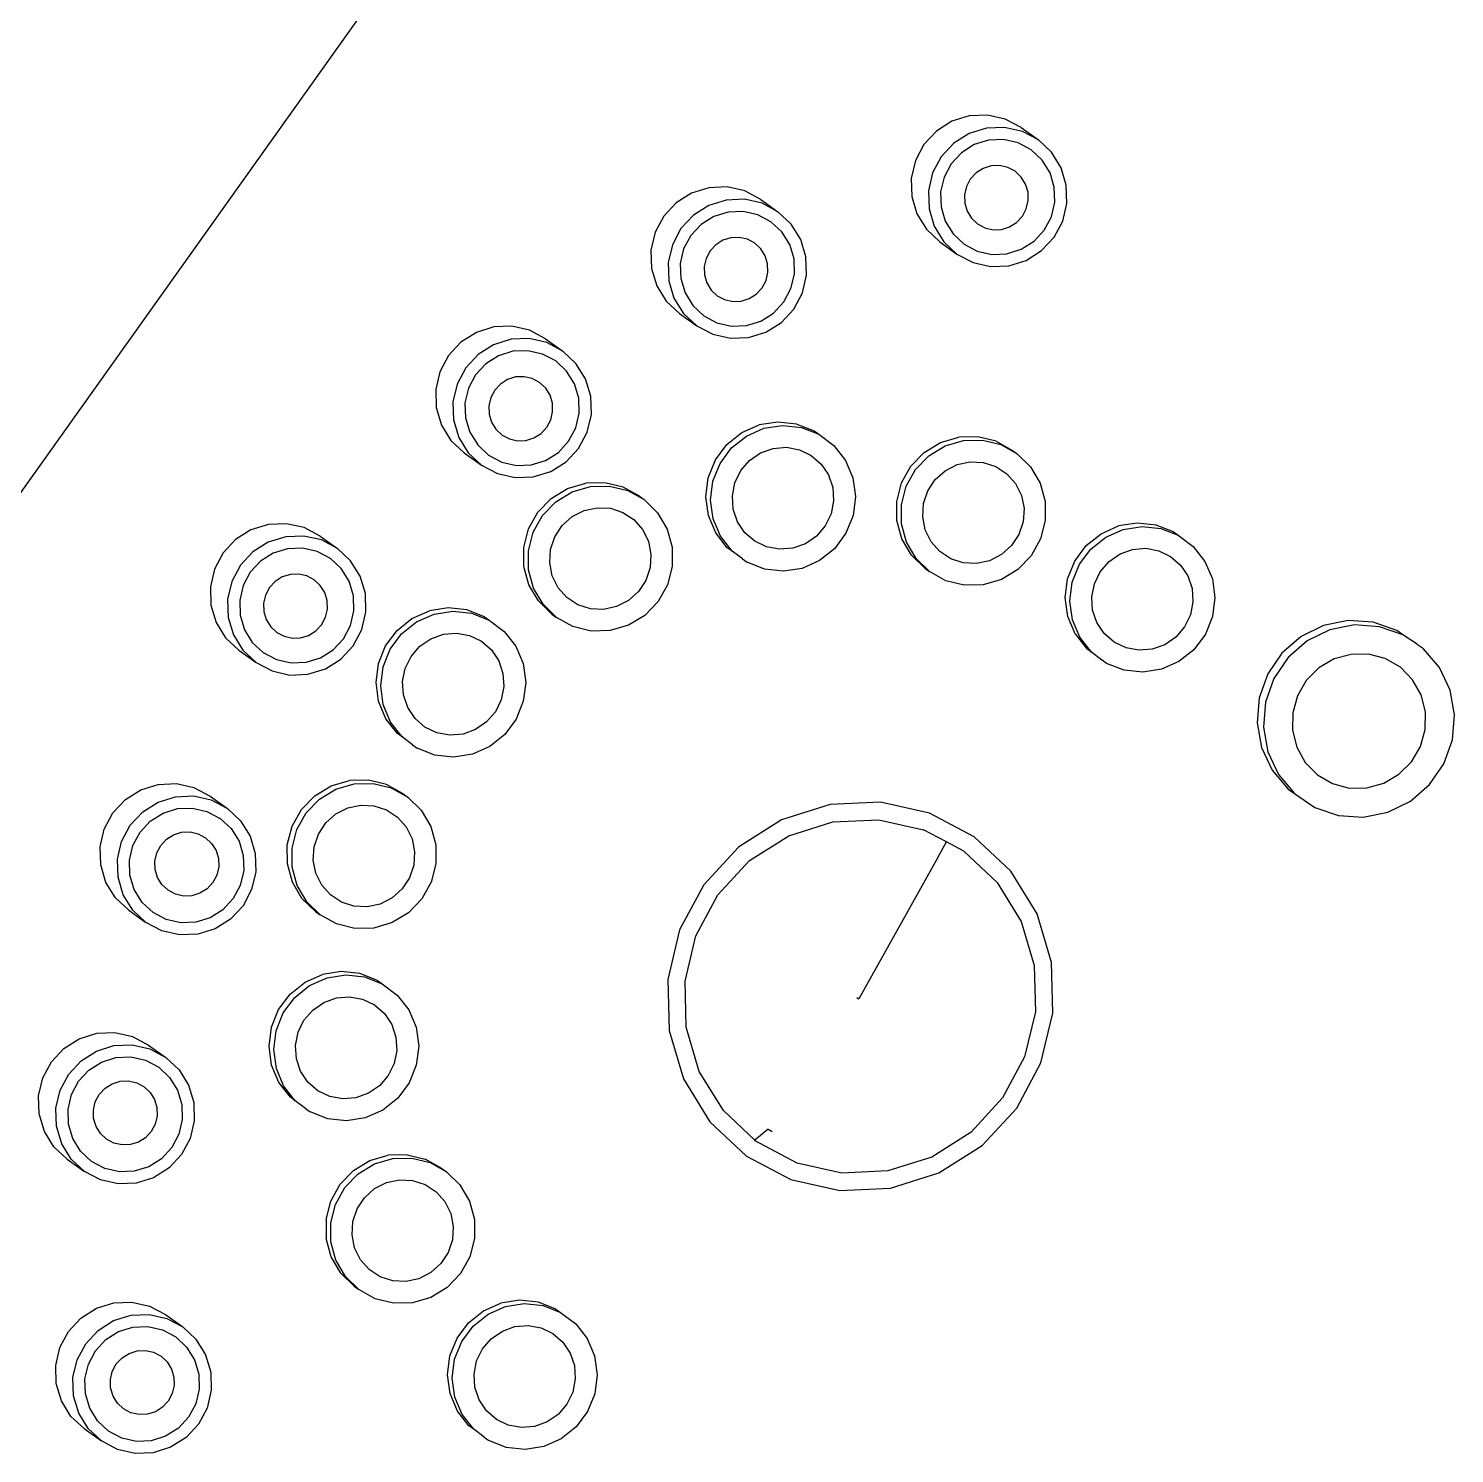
# Model space of a CAD drawing. Header units: metres. Extents: x 141303 to 146299, y 125960 to 127091.
# Drawn here: x 144688.3687 to 144688.6562, y 126053.5335 to 126053.8206 of the extents above; entities that cross this region are included whole.
import ezdxf

# ---------------------------------------------------------------- set-up
doc = ezdxf.new("R2010")
doc.units = ezdxf.units.M
doc.header["$MEASUREMENT"] = 0
doc.layers.add('Edges', color=7, linetype='Continuous')
doc.layers.add('FURNITURE', color=6, linetype='Continuous')

# ---------------------------------------------------------------- blocks, each defined once
blk = doc.blocks.new('ultrasound machine pl')
at = {"layer": 'Edges'}
for p, q in [((167.174, 74.266), (142.929, 74.266)), ((154.959, 71.84), (154.791, 71.712)), ((155.154, 71.92), (154.959, 71.84)), ((155.364, 71.947), (155.154, 71.92)), ((155.574, 71.92), (155.364, 71.947)), ((155.769, 71.84), (155.574, 71.92)), ((155.937, 71.712), (155.769, 71.84)), ((154.791, 71.712), (154.662, 71.546)), ((155.154, 71.674), (154.959, 71.594)), ((155.364, 71.701), (155.154, 71.674)), ((155.574, 71.674), (155.364, 71.701)), ((155.769, 71.594), (155.574, 71.674)), ((156.066, 71.546), (155.937, 71.712)), ((154.662, 71.546), (154.581, 71.353)), ((154.959, 71.594), (154.791, 71.466)), ((155.191, 71.539), (155.029, 71.473)), ((155.364, 71.561), (155.191, 71.539)), ((155.537, 71.539), (155.364, 71.561)), ((155.699, 71.473), (155.537, 71.539)), ((155.937, 71.466), (155.769, 71.594)), ((156.147, 71.353), (156.066, 71.546)), ((154.581, 71.353), (154.553, 71.145)), ((154.791, 71.466), (154.662, 71.3)), ((154.891, 71.368), (154.784, 71.23)), ((155.029, 71.473), (154.891, 71.368)), ((155.837, 71.368), (155.699, 71.473)), ((155.944, 71.23), (155.837, 71.368)), ((156.066, 71.3), (155.937, 71.466)), ((156.175, 71.145), (156.147, 71.353)), ((151.769, 71.132), (151.964, 71.212)), ((151.964, 71.212), (152.174, 71.239)), ((152.174, 71.239), (152.384, 71.212)), ((152.384, 71.212), (152.579, 71.132)), ((154.662, 71.3), (154.581, 71.107)), ((154.784, 71.23), (154.717, 71.071)), ((155.085, 71.169), (155.026, 71.092)), ((155.162, 71.228), (155.085, 71.169)), ((155.253, 71.264), (155.162, 71.228)), ((155.349, 71.277), (155.253, 71.264)), ((155.446, 71.264), (155.349, 71.277)), ((155.536, 71.228), (155.446, 71.264)), ((155.614, 71.169), (155.536, 71.228)), ((155.673, 71.092), (155.614, 71.169)), ((156.011, 71.071), (155.944, 71.23)), ((156.147, 71.107), (156.066, 71.3)), ((158.738, 71.15), (158.528, 71.122)), ((158.948, 71.122), (158.738, 71.15)), ((151.472, 70.838), (151.601, 71.004)), ((151.601, 71.004), (151.769, 71.132)), ((151.964, 70.966), (152.174, 70.993)), ((152.174, 70.993), (152.384, 70.966)), ((152.579, 71.132), (152.747, 71.004)), ((152.747, 71.004), (152.876, 70.838)), ((154.553, 71.145), (154.553, 70.899)), ((154.581, 71.107), (154.553, 70.899)), ((154.717, 71.071), (154.695, 70.899)), ((154.988, 71.003), (154.976, 70.907)), ((155.026, 71.092), (154.988, 71.003)), ((155.71, 71.003), (155.673, 71.092)), ((155.723, 70.907), (155.71, 71.003)), ((156.033, 70.899), (156.011, 71.071)), ((156.175, 70.899), (156.147, 71.107)), ((156.175, 71.145), (156.175, 70.899)), ((158.333, 71.042), (158.165, 70.915)), ((158.528, 71.122), (158.333, 71.042)), ((159.144, 71.042), (158.948, 71.122)), ((159.312, 70.915), (159.144, 71.042)), ((151.391, 70.645), (151.472, 70.838)), ((151.601, 70.758), (151.769, 70.886)), ((151.769, 70.886), (151.964, 70.966)), ((151.839, 70.765), (152.001, 70.831)), ((152.001, 70.831), (152.174, 70.853)), ((152.174, 70.853), (152.347, 70.831)), ((152.347, 70.831), (152.509, 70.765)), ((152.384, 70.966), (152.579, 70.886)), ((152.579, 70.886), (152.747, 70.758)), ((152.876, 70.838), (152.957, 70.645)), ((154.553, 70.899), (154.581, 70.692)), ((154.695, 70.899), (154.717, 70.728)), ((154.976, 70.907), (154.988, 70.812)), ((155.71, 70.812), (155.723, 70.907)), ((156.011, 70.728), (156.033, 70.899)), ((156.147, 70.692), (156.175, 70.899)), ((158.165, 70.915), (158.036, 70.749)), ((158.528, 70.877), (158.333, 70.797)), ((158.738, 70.904), (158.528, 70.877)), ((158.948, 70.877), (158.738, 70.904)), ((159.144, 70.797), (158.948, 70.877)), ((159.44, 70.749), (159.312, 70.915)), ((151.472, 70.592), (151.601, 70.758)), ((151.594, 70.522), (151.701, 70.66)), ((151.701, 70.66), (151.839, 70.765)), ((152.509, 70.765), (152.647, 70.66)), ((152.647, 70.66), (152.754, 70.522)), ((152.747, 70.758), (152.876, 70.592)), ((154.581, 70.692), (154.662, 70.498)), ((154.717, 70.728), (154.784, 70.568)), ((154.988, 70.812), (155.026, 70.722)), ((155.026, 70.722), (155.085, 70.646)), ((155.614, 70.646), (155.673, 70.722)), ((155.673, 70.722), (155.71, 70.812)), ((155.944, 70.568), (156.011, 70.728)), ((156.066, 70.498), (156.147, 70.692)), ((158.036, 70.749), (157.955, 70.555)), ((158.165, 70.669), (158.036, 70.503)), ((158.333, 70.797), (158.165, 70.669)), ((158.404, 70.676), (158.265, 70.57)), ((158.565, 70.742), (158.404, 70.676)), ((158.738, 70.764), (158.565, 70.742)), ((158.912, 70.742), (158.738, 70.764)), ((159.073, 70.676), (158.912, 70.742)), ((159.212, 70.57), (159.073, 70.676)), ((159.312, 70.669), (159.144, 70.797)), ((159.44, 70.503), (159.312, 70.669)), ((159.521, 70.555), (159.44, 70.749)), ((151.363, 70.437), (151.391, 70.645)), ((151.391, 70.399), (151.472, 70.592)), ((151.527, 70.363), (151.594, 70.522)), ((151.924, 70.461), (152.002, 70.52)), ((152.002, 70.52), (152.092, 70.556)), ((152.092, 70.556), (152.189, 70.569)), ((152.189, 70.569), (152.285, 70.556)), ((152.285, 70.556), (152.375, 70.52)), ((152.375, 70.52), (152.453, 70.461)), ((152.754, 70.522), (152.82, 70.363)), ((152.876, 70.592), (152.957, 70.399)), ((152.957, 70.645), (152.985, 70.437)), ((154.662, 70.498), (154.791, 70.332)), ((154.784, 70.568), (154.891, 70.431)), ((155.085, 70.646), (155.162, 70.587)), ((155.162, 70.587), (155.253, 70.55)), ((155.253, 70.55), (155.349, 70.538)), ((155.349, 70.538), (155.446, 70.55)), ((155.446, 70.55), (155.536, 70.587)), ((155.536, 70.587), (155.614, 70.646)), ((155.837, 70.431), (155.944, 70.568)), ((155.937, 70.332), (156.066, 70.498)), ((157.955, 70.555), (157.928, 70.348)), ((158.036, 70.503), (157.955, 70.31)), ((158.265, 70.57), (158.159, 70.433)), ((159.318, 70.433), (159.212, 70.57)), ((159.521, 70.31), (159.44, 70.503)), ((159.549, 70.348), (159.521, 70.555)), ((151.363, 70.437), (151.363, 70.191)), ((151.363, 70.191), (151.391, 70.399)), ((151.505, 70.191), (151.527, 70.363)), ((151.828, 70.295), (151.865, 70.384)), ((151.865, 70.384), (151.924, 70.461)), ((152.453, 70.461), (152.512, 70.384)), ((152.512, 70.384), (152.55, 70.295)), ((152.82, 70.363), (152.843, 70.191)), ((152.957, 70.399), (152.985, 70.191)), ((152.985, 70.437), (152.985, 70.191)), ((154.791, 70.332), (154.959, 70.205)), ((154.891, 70.431), (155.029, 70.326)), ((155.029, 70.326), (155.191, 70.26)), ((155.537, 70.26), (155.699, 70.326)), ((155.699, 70.326), (155.837, 70.431)), ((155.769, 70.205), (155.937, 70.332)), ((157.928, 70.348), (157.928, 70.102)), ((158.159, 70.433), (158.092, 70.273)), ((158.459, 70.372), (158.4, 70.295)), ((158.537, 70.43), (158.459, 70.372)), ((158.627, 70.467), (158.537, 70.43)), ((158.724, 70.48), (158.627, 70.467)), ((158.82, 70.467), (158.724, 70.48)), ((158.91, 70.43), (158.82, 70.467)), ((158.988, 70.372), (158.91, 70.43)), ((159.047, 70.295), (158.988, 70.372)), ((159.385, 70.273), (159.318, 70.433)), ((159.549, 70.348), (159.549, 70.102)), ((151.391, 69.984), (151.363, 70.191)), ((151.527, 70.02), (151.505, 70.191)), ((151.815, 70.199), (151.828, 70.295)), ((151.828, 70.104), (151.815, 70.199)), ((152.55, 70.295), (152.562, 70.199)), ((152.562, 70.199), (152.55, 70.104)), ((152.843, 70.191), (152.82, 70.02)), ((152.985, 70.191), (152.957, 69.984)), ((154.959, 70.205), (155.154, 70.125)), ((155.191, 70.26), (155.364, 70.237)), ((155.364, 70.237), (155.537, 70.26)), ((155.574, 70.125), (155.769, 70.205)), ((157.955, 70.31), (157.928, 70.102)), ((158.092, 70.273), (158.069, 70.102)), ((158.363, 70.206), (158.35, 70.11)), ((158.4, 70.295), (158.363, 70.206)), ((159.085, 70.206), (159.047, 70.295)), ((159.097, 70.11), (159.085, 70.206)), ((159.408, 70.102), (159.385, 70.273)), ((159.549, 70.102), (159.521, 70.31)), ((148.841, 69.911), (149.009, 70.039)), ((149.009, 70.039), (149.205, 70.119)), ((149.205, 70.119), (149.415, 70.146)), ((149.415, 70.146), (149.624, 70.119)), ((149.624, 70.119), (149.82, 70.039)), ((149.82, 70.039), (149.988, 69.911)), ((151.594, 69.86), (151.527, 70.02)), ((151.865, 70.014), (151.828, 70.104)), ((151.924, 69.938), (151.865, 70.014)), ((152.512, 70.014), (152.453, 69.938)), ((152.55, 70.104), (152.512, 70.014)), ((152.82, 70.02), (152.754, 69.86)), ((155.154, 70.125), (155.364, 70.097)), ((155.364, 70.097), (155.574, 70.125)), ((157.928, 70.102), (157.955, 69.894)), ((158.069, 70.102), (158.092, 69.931)), ((158.35, 70.11), (158.363, 70.014)), ((158.363, 70.014), (158.4, 69.925)), ((159.047, 69.925), (159.085, 70.014)), ((159.085, 70.014), (159.097, 70.11)), ((159.385, 69.931), (159.408, 70.102)), ((159.521, 69.894), (159.549, 70.102)), ((161.288, 70.03), (161.092, 69.949)), ((161.498, 70.057), (161.288, 70.03)), ((161.708, 70.03), (161.498, 70.057)), ((161.903, 69.949), (161.708, 70.03)), ((148.712, 69.745), (148.841, 69.911)), ((149.009, 69.793), (149.205, 69.873)), ((149.205, 69.873), (149.415, 69.9)), ((149.415, 69.9), (149.624, 69.873)), ((149.624, 69.873), (149.82, 69.793)), ((149.988, 69.911), (150.117, 69.745)), ((151.472, 69.79), (151.391, 69.984)), ((151.701, 69.723), (151.594, 69.86)), ((152.002, 69.879), (151.924, 69.938)), ((152.092, 69.842), (152.002, 69.879)), ((152.189, 69.83), (152.092, 69.842)), ((152.285, 69.842), (152.189, 69.83)), ((152.375, 69.879), (152.285, 69.842)), ((152.453, 69.938), (152.375, 69.879)), ((152.754, 69.86), (152.647, 69.723)), ((152.957, 69.984), (152.876, 69.79)), ((157.955, 69.894), (158.036, 69.701)), ((158.092, 69.931), (158.159, 69.771)), ((158.4, 69.925), (158.459, 69.849)), ((158.459, 69.849), (158.537, 69.79)), ((158.91, 69.79), (158.988, 69.849)), ((158.988, 69.849), (159.047, 69.925)), ((159.318, 69.771), (159.385, 69.931)), ((159.44, 69.701), (159.521, 69.894)), ((161.092, 69.949), (160.924, 69.822)), ((162.071, 69.822), (161.903, 69.949)), ((148.631, 69.552), (148.712, 69.745)), ((148.712, 69.499), (148.841, 69.666)), ((148.841, 69.666), (149.009, 69.793)), ((148.941, 69.567), (149.08, 69.672)), ((149.08, 69.672), (149.241, 69.738)), ((149.241, 69.738), (149.415, 69.761)), ((149.415, 69.761), (149.588, 69.738)), ((149.588, 69.738), (149.749, 69.672)), ((149.749, 69.672), (149.888, 69.567)), ((149.82, 69.793), (149.988, 69.666)), ((149.988, 69.666), (150.117, 69.499)), ((150.117, 69.745), (150.198, 69.552)), ((151.601, 69.624), (151.472, 69.79)), ((151.839, 69.618), (151.701, 69.723)), ((152.647, 69.723), (152.509, 69.618)), ((152.876, 69.79), (152.747, 69.624)), ((155.171, 69.635), (155.365, 69.74)), ((155.171, 69.568), (155.365, 69.673)), ((155.365, 69.74), (155.58, 69.792)), ((155.365, 69.673), (155.58, 69.725)), ((155.58, 69.792), (155.802, 69.787)), ((155.58, 69.725), (155.802, 69.721)), ((155.802, 69.787), (156.015, 69.727)), ((155.802, 69.721), (156.015, 69.66)), ((156.015, 69.727), (156.205, 69.614)), ((158.036, 69.701), (158.165, 69.535)), ((158.159, 69.771), (158.265, 69.634)), ((158.537, 69.79), (158.627, 69.753)), ((158.627, 69.753), (158.724, 69.74)), ((158.724, 69.74), (158.82, 69.753)), ((158.82, 69.753), (158.91, 69.79)), ((159.212, 69.634), (159.318, 69.771)), ((159.312, 69.535), (159.44, 69.701)), ((160.924, 69.822), (160.796, 69.656)), ((161.092, 69.704), (160.924, 69.576)), ((161.288, 69.784), (161.092, 69.704)), ((161.498, 69.811), (161.288, 69.784)), ((161.498, 69.671), (161.324, 69.649)), ((161.708, 69.784), (161.498, 69.811)), ((161.671, 69.649), (161.498, 69.671)), ((161.903, 69.704), (161.708, 69.784)), ((162.071, 69.576), (161.903, 69.704)), ((162.2, 69.656), (162.071, 69.822)), ((148.604, 69.344), (148.631, 69.552)), ((148.631, 69.306), (148.712, 69.499)), ((148.835, 69.43), (148.941, 69.567)), ((149.888, 69.567), (149.994, 69.43)), ((150.117, 69.499), (150.198, 69.306)), ((150.198, 69.552), (150.225, 69.344)), ((151.769, 69.497), (151.601, 69.624)), ((152.001, 69.552), (151.839, 69.618)), ((152.174, 69.529), (152.001, 69.552)), ((152.347, 69.552), (152.174, 69.529)), ((152.509, 69.618), (152.347, 69.552)), ((152.747, 69.624), (152.579, 69.497)), ((155.011, 69.484), (155.171, 69.635)), ((155.011, 69.418), (155.171, 69.568)), ((156.015, 69.66), (156.205, 69.548)), ((156.359, 69.457), (156.205, 69.614)), ((156.205, 69.548), (156.359, 69.391)), ((158.165, 69.535), (158.333, 69.407)), ((158.265, 69.634), (158.404, 69.529)), ((158.404, 69.529), (158.565, 69.462)), ((158.912, 69.462), (159.073, 69.529)), ((159.073, 69.529), (159.212, 69.634)), ((159.144, 69.407), (159.312, 69.535)), ((160.796, 69.656), (160.715, 69.462)), ((160.924, 69.576), (160.796, 69.41)), ((161.163, 69.583), (161.024, 69.477)), ((161.324, 69.649), (161.163, 69.583)), ((161.832, 69.583), (161.671, 69.649)), ((161.971, 69.477), (161.832, 69.583)), ((162.2, 69.41), (162.071, 69.576)), ((162.281, 69.462), (162.2, 69.656)), ((148.604, 69.344), (148.604, 69.098)), ((148.768, 69.27), (148.835, 69.43)), ((149.106, 69.291), (149.165, 69.368)), ((149.165, 69.368), (149.242, 69.427)), ((149.242, 69.427), (149.332, 69.464)), ((149.332, 69.464), (149.429, 69.476)), ((149.429, 69.476), (149.526, 69.464)), ((149.526, 69.464), (149.616, 69.427)), ((149.616, 69.427), (149.694, 69.368)), ((149.694, 69.368), (149.753, 69.291)), ((149.994, 69.43), (150.061, 69.27)), ((150.225, 69.344), (150.225, 69.098)), ((151.964, 69.417), (151.769, 69.497)), ((152.174, 69.389), (151.964, 69.417)), ((152.384, 69.417), (152.174, 69.389)), ((152.579, 69.497), (152.384, 69.417)), ((152.867, 69.252), (153.045, 69.381)), ((153.045, 69.381), (153.252, 69.46)), ((153.045, 69.314), (153.252, 69.393)), ((153.252, 69.46), (153.473, 69.484)), ((153.252, 69.393), (153.473, 69.417)), ((153.473, 69.484), (153.692, 69.451)), ((153.473, 69.417), (153.692, 69.384)), ((153.692, 69.451), (153.895, 69.363)), ((153.692, 69.384), (153.895, 69.297)), ((153.895, 69.363), (154.068, 69.227)), ((154.896, 69.298), (155.011, 69.484)), ((154.896, 69.232), (155.011, 69.418)), ((155.238, 69.293), (155.357, 69.391)), ((155.357, 69.391), (155.498, 69.454)), ((155.498, 69.454), (155.651, 69.48)), ((155.651, 69.48), (155.806, 69.466)), ((155.806, 69.466), (155.952, 69.413)), ((155.952, 69.413), (156.078, 69.325)), ((156.466, 69.267), (156.359, 69.457)), ((156.359, 69.391), (156.466, 69.2)), ((158.333, 69.407), (158.528, 69.327)), ((158.565, 69.462), (158.738, 69.44)), ((158.738, 69.44), (158.912, 69.462)), ((158.948, 69.327), (159.144, 69.407)), ((160.715, 69.462), (160.687, 69.255)), ((160.796, 69.41), (160.715, 69.217)), ((160.918, 69.34), (160.851, 69.181)), ((161.024, 69.477), (160.918, 69.34)), ((161.296, 69.337), (161.219, 69.279)), ((161.386, 69.374), (161.296, 69.337)), ((161.483, 69.387), (161.386, 69.374)), ((161.58, 69.374), (161.483, 69.387)), ((161.67, 69.337), (161.58, 69.374)), ((161.747, 69.279), (161.67, 69.337)), ((162.077, 69.34), (161.971, 69.477)), ((162.144, 69.181), (162.077, 69.34)), ((162.281, 69.217), (162.2, 69.41)), ((162.308, 69.255), (162.281, 69.462)), ((148.604, 69.098), (148.631, 69.306)), ((148.745, 69.098), (148.768, 69.27)), ((149.055, 69.106), (149.068, 69.202)), ((149.068, 69.202), (149.106, 69.291)), ((149.753, 69.291), (149.79, 69.202)), ((149.79, 69.202), (149.803, 69.106)), ((150.061, 69.27), (150.084, 69.098)), ((150.198, 69.306), (150.225, 69.098)), ((152.728, 69.082), (152.867, 69.252)), ((152.728, 69.015), (152.867, 69.185)), ((152.867, 69.185), (153.045, 69.314)), ((153.895, 69.297), (154.068, 69.161)), ((154.2, 69.052), (154.068, 69.227)), ((154.834, 69.089), (154.896, 69.298)), ((154.834, 69.023), (154.896, 69.232)), ((155.094, 69.026), (155.148, 69.169)), ((155.148, 69.169), (155.238, 69.293)), ((156.078, 69.325), (156.178, 69.208)), ((156.178, 69.208), (156.242, 69.069)), ((156.519, 69.055), (156.466, 69.267)), ((156.466, 69.2), (156.519, 68.989)), ((157.437, 69.151), (157.643, 69.23)), ((157.643, 69.23), (157.864, 69.254)), ((157.643, 69.163), (157.864, 69.187)), ((157.864, 69.254), (158.083, 69.221)), ((157.864, 69.187), (158.083, 69.154)), ((158.083, 69.221), (158.286, 69.133)), ((158.528, 69.327), (158.738, 69.3)), ((158.738, 69.3), (158.948, 69.327)), ((160.687, 69.255), (160.687, 69.009)), ((160.715, 69.217), (160.687, 69.009)), ((160.851, 69.181), (160.828, 69.009)), ((161.159, 69.202), (161.122, 69.113)), ((161.219, 69.279), (161.159, 69.202)), ((161.807, 69.202), (161.747, 69.279)), ((161.844, 69.113), (161.807, 69.202)), ((162.167, 69.009), (162.144, 69.181)), ((162.308, 69.009), (162.281, 69.217)), ((162.308, 69.255), (162.308, 69.009)), ((148.631, 68.891), (148.604, 69.098)), ((148.768, 68.927), (148.745, 69.098)), ((149.068, 69.011), (149.055, 69.106)), ((149.106, 68.922), (149.068, 69.011)), ((149.79, 69.011), (149.753, 68.922)), ((149.803, 69.106), (149.79, 69.011)), ((150.084, 69.098), (150.061, 68.927)), ((150.225, 69.098), (150.198, 68.891)), ((152.639, 68.883), (152.728, 69.082)), ((152.639, 68.816), (152.728, 69.015)), ((152.97, 68.921), (153.075, 69.033)), ((153.075, 69.033), (153.207, 69.114)), ((153.207, 69.114), (153.355, 69.159)), ((153.355, 69.159), (153.51, 69.165)), ((153.51, 69.165), (153.662, 69.131)), ((153.662, 69.131), (153.799, 69.06)), ((153.799, 69.06), (153.913, 68.956)), ((154.068, 69.161), (154.2, 68.985)), ((154.28, 68.849), (154.2, 69.052)), ((154.829, 68.872), (154.834, 69.023)), ((154.834, 69.023), (154.834, 69.089)), ((155.08, 68.875), (155.094, 69.026)), ((156.242, 69.069), (156.269, 68.919)), ((156.519, 69.055), (156.519, 68.989)), ((157.119, 68.852), (157.258, 69.022)), ((157.258, 69.022), (157.437, 69.151)), ((157.258, 68.955), (157.437, 69.084)), ((157.437, 69.084), (157.643, 69.163)), ((158.083, 69.154), (158.286, 69.067)), ((158.286, 69.133), (158.46, 68.997)), ((158.286, 69.067), (158.46, 68.931)), ((160.687, 69.009), (160.715, 68.802)), ((160.828, 69.009), (160.851, 68.838)), ((161.122, 69.113), (161.109, 69.017)), ((161.109, 69.017), (161.122, 68.922)), ((161.857, 69.017), (161.844, 69.113)), ((161.844, 68.922), (161.857, 69.017)), ((162.144, 68.838), (162.167, 69.009)), ((162.281, 68.802), (162.308, 69.009)), ((148.712, 68.697), (148.631, 68.891)), ((148.835, 68.767), (148.768, 68.927)), ((149.165, 68.845), (149.106, 68.922)), ((149.242, 68.786), (149.165, 68.845)), ((149.694, 68.845), (149.616, 68.786)), ((149.753, 68.922), (149.694, 68.845)), ((150.061, 68.927), (149.994, 68.767)), ((150.198, 68.891), (150.117, 68.697)), ((152.605, 68.668), (152.639, 68.883)), ((152.897, 68.786), (152.97, 68.921)), ((153.913, 68.956), (153.996, 68.827)), ((154.2, 68.985), (154.28, 68.783)), ((154.305, 68.633), (154.28, 68.849)), ((154.829, 68.872), (154.829, 68.805)), ((155.106, 68.724), (155.08, 68.875)), ((156.269, 68.919), (156.254, 68.768)), ((156.519, 68.989), (156.514, 68.771)), ((157.03, 68.653), (157.119, 68.852)), ((157.119, 68.785), (157.258, 68.955)), ((157.466, 68.803), (157.598, 68.884)), ((157.598, 68.884), (157.746, 68.929)), ((157.746, 68.929), (157.901, 68.935)), ((157.901, 68.935), (158.053, 68.901)), ((158.053, 68.901), (158.19, 68.83)), ((158.591, 68.822), (158.46, 68.997)), ((158.46, 68.931), (158.591, 68.755)), ((161.122, 68.922), (161.159, 68.832)), ((161.807, 68.832), (161.844, 68.922)), ((148.841, 68.531), (148.712, 68.697)), ((148.941, 68.63), (148.835, 68.767)), ((149.332, 68.749), (149.242, 68.786)), ((149.429, 68.737), (149.332, 68.749)), ((149.526, 68.749), (149.429, 68.737)), ((149.616, 68.786), (149.526, 68.749)), ((149.994, 68.767), (149.888, 68.63)), ((150.117, 68.697), (149.988, 68.531)), ((152.605, 68.601), (152.639, 68.816)), ((152.863, 68.638), (152.897, 68.786)), ((153.996, 68.827), (154.041, 68.682)), ((154.041, 68.682), (154.047, 68.53)), ((154.28, 68.783), (154.305, 68.566)), ((154.882, 68.594), (154.829, 68.805)), ((155.171, 68.586), (155.106, 68.724)), ((156.254, 68.768), (156.2, 68.625)), ((156.514, 68.771), (156.452, 68.562)), ((157.03, 68.586), (157.119, 68.785)), ((157.288, 68.556), (157.361, 68.691)), ((157.361, 68.691), (157.466, 68.803)), ((158.19, 68.83), (158.304, 68.726)), ((158.304, 68.726), (158.387, 68.597)), ((158.672, 68.619), (158.591, 68.822)), ((158.591, 68.755), (158.672, 68.553)), ((160.715, 68.802), (160.796, 68.608)), ((160.851, 68.838), (160.918, 68.678)), ((160.918, 68.678), (161.024, 68.541)), ((161.159, 68.832), (161.219, 68.756)), ((161.219, 68.756), (161.296, 68.697)), ((161.296, 68.697), (161.386, 68.66)), ((161.58, 68.66), (161.67, 68.697)), ((161.67, 68.697), (161.747, 68.756)), ((161.747, 68.756), (161.807, 68.832)), ((161.971, 68.541), (162.077, 68.678)), ((162.077, 68.678), (162.144, 68.838)), ((162.2, 68.608), (162.281, 68.802)), ((149.009, 68.404), (148.841, 68.531)), ((149.08, 68.525), (148.941, 68.63)), ((149.241, 68.459), (149.08, 68.525)), ((149.749, 68.525), (149.588, 68.459)), ((149.888, 68.63), (149.749, 68.525)), ((149.988, 68.531), (149.82, 68.404)), ((152.605, 68.668), (152.605, 68.601)), ((152.63, 68.385), (152.605, 68.601)), ((152.869, 68.485), (152.863, 68.638)), ((154.047, 68.53), (154.013, 68.381)), ((154.305, 68.566), (154.271, 68.351)), ((154.305, 68.633), (154.305, 68.566)), ((154.989, 68.403), (154.882, 68.594)), ((155.27, 68.469), (155.171, 68.586)), ((156.2, 68.625), (156.11, 68.5)), ((156.452, 68.562), (156.337, 68.376)), ((156.997, 68.438), (157.03, 68.653)), ((156.997, 68.371), (157.03, 68.586)), ((157.254, 68.408), (157.288, 68.556)), ((158.387, 68.597), (158.433, 68.452)), ((158.696, 68.403), (158.672, 68.619)), ((158.672, 68.553), (158.696, 68.336)), ((160.796, 68.608), (160.924, 68.442)), ((161.024, 68.541), (161.163, 68.436)), ((161.386, 68.66), (161.483, 68.647)), ((161.483, 68.647), (161.58, 68.66)), ((161.832, 68.436), (161.971, 68.541)), ((162.071, 68.442), (162.2, 68.608)), ((149.205, 68.324), (149.009, 68.404)), ((149.415, 68.436), (149.241, 68.459)), ((149.588, 68.459), (149.415, 68.436)), ((149.82, 68.404), (149.624, 68.324)), ((151.218, 68.305), (151.434, 68.357)), ((151.434, 68.357), (151.656, 68.352)), ((151.656, 68.352), (151.869, 68.291)), ((152.71, 68.182), (152.63, 68.385)), ((152.914, 68.34), (152.869, 68.485)), ((154.013, 68.381), (153.941, 68.246)), ((154.271, 68.351), (154.182, 68.152)), ((155.143, 68.246), (154.989, 68.403)), ((155.396, 68.381), (155.27, 68.469)), ((155.542, 68.328), (155.396, 68.381)), ((155.991, 68.403), (155.85, 68.34)), ((156.11, 68.5), (155.991, 68.403)), ((156.337, 68.376), (156.177, 68.225)), ((156.997, 68.438), (156.997, 68.371)), ((157.021, 68.155), (156.997, 68.371)), ((157.26, 68.255), (157.254, 68.408)), ((158.433, 68.452), (158.439, 68.3)), ((158.696, 68.403), (158.696, 68.336)), ((160.924, 68.442), (161.092, 68.315)), ((161.163, 68.436), (161.324, 68.37)), ((161.324, 68.37), (161.498, 68.347)), ((161.498, 68.347), (161.671, 68.37)), ((161.671, 68.37), (161.832, 68.436)), ((161.903, 68.315), (162.071, 68.442)), ((149.415, 68.296), (149.205, 68.324)), ((149.624, 68.324), (149.415, 68.296)), ((150.864, 68.049), (151.024, 68.2)), ((151.024, 68.2), (151.218, 68.305)), ((151.024, 68.133), (151.218, 68.238)), ((151.218, 68.238), (151.434, 68.29)), ((151.434, 68.29), (151.656, 68.285)), ((151.656, 68.285), (151.869, 68.225)), ((151.869, 68.291), (152.058, 68.179)), ((151.869, 68.225), (152.058, 68.112)), ((152.212, 68.022), (152.058, 68.179)), ((152.842, 68.007), (152.71, 68.182)), ((152.997, 68.211), (152.914, 68.34)), ((153.111, 68.108), (152.997, 68.211)), ((153.941, 68.246), (153.835, 68.135)), ((155.333, 68.134), (155.143, 68.246)), ((155.697, 68.314), (155.542, 68.328)), ((155.85, 68.34), (155.697, 68.314)), ((156.177, 68.225), (155.983, 68.121)), ((157.306, 68.11), (157.26, 68.255)), ((158.439, 68.3), (158.404, 68.151)), ((158.696, 68.336), (158.663, 68.121)), ((161.092, 68.315), (161.288, 68.234)), ((161.288, 68.234), (161.498, 68.207)), ((161.498, 68.207), (161.708, 68.234)), ((161.708, 68.234), (161.903, 68.315)), ((146.415, 67.94), (146.583, 68.067)), ((146.583, 68.067), (146.779, 68.148)), ((146.779, 68.148), (146.988, 68.175)), ((146.988, 68.175), (147.198, 68.148)), ((147.198, 68.148), (147.394, 68.067)), ((147.394, 68.067), (147.562, 67.94)), ((150.749, 67.863), (150.864, 68.049)), ((150.864, 67.982), (151.024, 68.133)), ((151.21, 67.955), (151.351, 68.019)), ((151.351, 68.019), (151.504, 68.045)), ((151.504, 68.045), (151.659, 68.03)), ((151.659, 68.03), (151.805, 67.978)), ((152.058, 68.112), (152.212, 67.955)), ((152.319, 67.831), (152.212, 68.022)), ((153.249, 68.037), (153.111, 68.108)), ((153.4, 68.003), (153.249, 68.037)), ((153.704, 68.054), (153.555, 68.009)), ((153.835, 68.135), (153.704, 68.054)), ((154.182, 68.152), (154.043, 67.982)), ((155.546, 68.073), (155.333, 68.134)), ((155.768, 68.069), (155.546, 68.073)), ((155.983, 68.121), (155.768, 68.069)), ((157.102, 67.952), (157.021, 68.155)), ((157.389, 67.981), (157.306, 68.11)), ((158.332, 68.016), (158.226, 67.905)), ((158.404, 68.151), (158.332, 68.016)), ((158.663, 68.121), (158.573, 67.922)), ((163.714, 68.058), (163.518, 67.978)), ((163.924, 68.086), (163.714, 68.058)), ((164.134, 68.058), (163.924, 68.086)), ((164.329, 67.978), (164.134, 68.058)), ((146.286, 67.774), (146.415, 67.94)), ((146.583, 67.822), (146.779, 67.902)), ((146.779, 67.902), (146.988, 67.929)), ((146.988, 67.929), (147.198, 67.902)), ((147.198, 67.902), (147.394, 67.822)), ((147.562, 67.94), (147.69, 67.774)), ((150.687, 67.654), (150.749, 67.863)), ((150.749, 67.796), (150.864, 67.982)), ((151.001, 67.734), (151.091, 67.858)), ((151.091, 67.858), (151.21, 67.955)), ((151.805, 67.978), (151.932, 67.89)), ((151.932, 67.89), (152.031, 67.772)), ((152.212, 67.955), (152.319, 67.765)), ((153.015, 67.871), (152.842, 68.007)), ((153.218, 67.783), (153.015, 67.871)), ((153.555, 68.009), (153.4, 68.003)), ((153.865, 67.853), (153.658, 67.774)), ((154.043, 67.982), (153.865, 67.853)), ((157.233, 67.777), (157.102, 67.952)), ((157.502, 67.878), (157.389, 67.981)), ((157.64, 67.807), (157.502, 67.878)), ((158.226, 67.905), (158.095, 67.824)), ((158.573, 67.922), (158.435, 67.752)), ((159.138, 67.775), (159.332, 67.88)), ((159.332, 67.88), (159.548, 67.932)), ((159.332, 67.813), (159.548, 67.865)), ((159.548, 67.932), (159.77, 67.927)), ((159.548, 67.865), (159.77, 67.86)), ((159.77, 67.927), (159.983, 67.867)), ((159.77, 67.86), (159.983, 67.8)), ((159.983, 67.867), (160.173, 67.754)), ((163.351, 67.851), (163.222, 67.685)), ((163.518, 67.978), (163.351, 67.851)), ((164.497, 67.851), (164.329, 67.978)), ((164.626, 67.685), (164.497, 67.851)), ((146.205, 67.58), (146.286, 67.774)), ((146.286, 67.528), (146.415, 67.694)), ((146.415, 67.694), (146.583, 67.822)), ((146.515, 67.595), (146.654, 67.701)), ((146.654, 67.701), (146.815, 67.767)), ((146.815, 67.767), (146.988, 67.789)), ((146.988, 67.789), (147.162, 67.767)), ((147.162, 67.767), (147.323, 67.701)), ((147.323, 67.701), (147.462, 67.595)), ((147.394, 67.822), (147.562, 67.694)), ((147.562, 67.694), (147.69, 67.528)), ((147.69, 67.774), (147.771, 67.58)), ((150.687, 67.587), (150.749, 67.796)), ((150.947, 67.591), (151.001, 67.734)), ((152.031, 67.772), (152.096, 67.634)), ((152.372, 67.62), (152.319, 67.831)), ((152.319, 67.765), (152.372, 67.553)), ((153.438, 67.75), (153.218, 67.783)), ((153.658, 67.774), (153.438, 67.75)), ((157.406, 67.641), (157.233, 67.777)), ((157.791, 67.773), (157.64, 67.807)), ((157.946, 67.779), (157.791, 67.773)), ((158.095, 67.824), (157.946, 67.779)), ((158.435, 67.752), (158.256, 67.623)), ((158.978, 67.624), (159.138, 67.775)), ((158.978, 67.557), (159.138, 67.708)), ((159.138, 67.708), (159.332, 67.813)), ((159.983, 67.8), (160.173, 67.687)), ((160.326, 67.597), (160.173, 67.754)), ((160.173, 67.687), (160.326, 67.53)), ((163.222, 67.685), (163.141, 67.491)), ((163.518, 67.732), (163.351, 67.605)), ((163.714, 67.813), (163.518, 67.732)), ((163.924, 67.84), (163.714, 67.813)), ((163.924, 67.7), (163.751, 67.677)), ((164.134, 67.813), (163.924, 67.84)), ((164.097, 67.677), (163.924, 67.7)), ((164.329, 67.732), (164.134, 67.813)), ((164.497, 67.605), (164.329, 67.732)), ((164.707, 67.491), (164.626, 67.685)), ((146.178, 67.373), (146.205, 67.58)), ((146.205, 67.335), (146.286, 67.528)), ((146.409, 67.458), (146.515, 67.595)), ((147.462, 67.595), (147.568, 67.458)), ((147.69, 67.528), (147.771, 67.335)), ((147.771, 67.58), (147.799, 67.373)), ((150.682, 67.436), (150.687, 67.587)), ((150.687, 67.587), (150.687, 67.654)), ((150.933, 67.439), (150.947, 67.591)), ((152.096, 67.634), (152.122, 67.484)), ((152.372, 67.553), (152.367, 67.336)), ((152.372, 67.62), (152.372, 67.553)), ((157.609, 67.553), (157.406, 67.641)), ((157.829, 67.52), (157.609, 67.553)), ((158.049, 67.544), (157.829, 67.52)), ((158.256, 67.623), (158.049, 67.544)), ((158.863, 67.438), (158.978, 67.624)), ((158.863, 67.371), (158.978, 67.557)), ((159.205, 67.433), (159.324, 67.53)), ((159.324, 67.53), (159.465, 67.594)), ((159.465, 67.594), (159.619, 67.62)), ((159.619, 67.62), (159.773, 67.605)), ((159.773, 67.605), (159.919, 67.553)), ((159.919, 67.553), (160.046, 67.465)), ((160.433, 67.406), (160.326, 67.597)), ((160.326, 67.53), (160.433, 67.34)), ((163.351, 67.605), (163.222, 67.439)), ((163.589, 67.611), (163.451, 67.506)), ((163.751, 67.677), (163.589, 67.611)), ((164.259, 67.611), (164.097, 67.677)), ((164.397, 67.506), (164.259, 67.611)), ((164.626, 67.439), (164.497, 67.605)), ((146.178, 67.373), (146.178, 67.127)), ((146.342, 67.299), (146.409, 67.458)), ((146.679, 67.32), (146.739, 67.397)), ((146.739, 67.397), (146.816, 67.455)), ((146.816, 67.455), (146.906, 67.492)), ((146.906, 67.492), (147.003, 67.505)), ((147.003, 67.505), (147.1, 67.492)), ((147.1, 67.492), (147.19, 67.455)), ((147.19, 67.455), (147.267, 67.397)), ((147.267, 67.397), (147.327, 67.32)), ((147.568, 67.458), (147.635, 67.299)), ((147.799, 67.373), (147.799, 67.127)), ((150.682, 67.436), (150.682, 67.37)), ((150.735, 67.159), (150.682, 67.37)), ((150.959, 67.289), (150.933, 67.439)), ((152.122, 67.484), (152.107, 67.332)), ((158.801, 67.229), (158.863, 67.438)), ((158.801, 67.162), (158.863, 67.371)), ((159.115, 67.309), (159.205, 67.433)), ((160.046, 67.465), (160.145, 67.347)), ((160.433, 67.406), (160.486, 67.195)), ((163.141, 67.491), (163.113, 67.284)), ((163.222, 67.439), (163.141, 67.245)), ((163.344, 67.369), (163.277, 67.209)), ((163.451, 67.506), (163.344, 67.369)), ((163.722, 67.366), (163.645, 67.307)), ((163.812, 67.403), (163.722, 67.366)), ((163.909, 67.416), (163.812, 67.403)), ((164.006, 67.403), (163.909, 67.416)), ((164.096, 67.366), (164.006, 67.403)), ((164.173, 67.307), (164.096, 67.366)), ((164.504, 67.369), (164.397, 67.506)), ((164.57, 67.209), (164.504, 67.369)), ((164.707, 67.245), (164.626, 67.439)), ((164.735, 67.284), (164.707, 67.491)), ((146.178, 67.127), (146.205, 67.335)), ((146.319, 67.127), (146.342, 67.299)), ((146.629, 67.135), (146.642, 67.231)), ((146.642, 67.231), (146.679, 67.32)), ((147.327, 67.32), (147.364, 67.231)), ((147.364, 67.231), (147.377, 67.135)), ((147.635, 67.299), (147.658, 67.127)), ((147.771, 67.335), (147.799, 67.127)), ((151.024, 67.151), (150.959, 67.289)), ((152.053, 67.189), (151.964, 67.065)), ((152.107, 67.332), (152.053, 67.189)), ((152.367, 67.336), (152.306, 67.127)), ((158.801, 67.162), (158.801, 67.229)), ((159.061, 67.166), (159.115, 67.309)), ((160.145, 67.347), (160.21, 67.209)), ((160.21, 67.209), (160.236, 67.059)), ((160.433, 67.34), (160.486, 67.128)), ((160.486, 67.195), (160.486, 67.128)), ((163.113, 67.284), (163.113, 67.038)), ((163.141, 67.245), (163.113, 67.038)), ((163.277, 67.209), (163.255, 67.038)), ((163.585, 67.231), (163.548, 67.142)), ((163.645, 67.307), (163.585, 67.231)), ((164.233, 67.231), (164.173, 67.307)), ((164.27, 67.142), (164.233, 67.231)), ((164.593, 67.038), (164.57, 67.209)), ((164.735, 67.038), (164.707, 67.245)), ((164.735, 67.284), (164.735, 67.038)), ((146.205, 66.92), (146.178, 67.127)), ((146.342, 66.956), (146.319, 67.127)), ((146.642, 67.039), (146.629, 67.135)), ((146.679, 66.95), (146.642, 67.039)), ((147.364, 67.039), (147.327, 66.95)), ((147.377, 67.135), (147.364, 67.039)), ((147.658, 67.127), (147.635, 66.956)), ((147.799, 67.127), (147.771, 66.92)), ((150.842, 66.968), (150.735, 67.159)), ((151.123, 67.034), (151.024, 67.151)), ((151.25, 66.946), (151.123, 67.034)), ((151.964, 67.065), (151.844, 66.968)), ((152.306, 67.127), (152.191, 66.941)), ((158.797, 67.012), (158.801, 67.162)), ((159.047, 67.014), (159.061, 67.166)), ((160.236, 67.059), (160.221, 66.907)), ((160.486, 67.128), (160.481, 66.911)), ((163.113, 67.038), (163.141, 66.83)), ((163.255, 67.038), (163.277, 66.866)), ((163.548, 67.142), (163.535, 67.046)), ((163.535, 67.046), (163.548, 66.95)), ((164.283, 67.046), (164.27, 67.142)), ((164.27, 66.95), (164.283, 67.046)), ((164.57, 66.866), (164.593, 67.038)), ((164.707, 66.83), (164.735, 67.038)), ((146.286, 66.726), (146.205, 66.92)), ((146.409, 66.796), (146.342, 66.956)), ((146.739, 66.874), (146.679, 66.95)), ((146.816, 66.815), (146.739, 66.874)), ((147.267, 66.874), (147.19, 66.815)), ((147.327, 66.95), (147.267, 66.874)), ((147.635, 66.956), (147.568, 66.796)), ((147.771, 66.92), (147.69, 66.726)), ((150.996, 66.811), (150.842, 66.968)), ((151.395, 66.893), (151.25, 66.946)), ((151.55, 66.879), (151.395, 66.893)), ((151.703, 66.904), (151.55, 66.879)), ((151.844, 66.968), (151.703, 66.904)), ((152.191, 66.941), (152.031, 66.79)), ((158.797, 67.012), (158.797, 66.945)), ((158.85, 66.734), (158.797, 66.945)), ((159.073, 66.864), (159.047, 67.014)), ((159.138, 66.726), (159.073, 66.864)), ((160.221, 66.907), (160.168, 66.764)), ((160.481, 66.911), (160.42, 66.702)), ((163.277, 66.866), (163.344, 66.707)), ((163.548, 66.95), (163.585, 66.861)), ((163.585, 66.861), (163.645, 66.784)), ((164.173, 66.784), (164.233, 66.861)), ((164.233, 66.861), (164.27, 66.95)), ((164.504, 66.707), (164.57, 66.866)), ((146.415, 66.56), (146.286, 66.726)), ((146.515, 66.659), (146.409, 66.796)), ((146.906, 66.778), (146.816, 66.815)), ((147.003, 66.765), (146.906, 66.778)), ((147.1, 66.778), (147.003, 66.765)), ((147.19, 66.815), (147.1, 66.778)), ((147.568, 66.796), (147.462, 66.659)), ((147.69, 66.726), (147.562, 66.56)), ((151.186, 66.698), (150.996, 66.811)), ((151.399, 66.638), (151.186, 66.698)), ((152.031, 66.79), (151.836, 66.685)), ((158.956, 66.543), (158.85, 66.734)), ((159.237, 66.609), (159.138, 66.726)), ((160.168, 66.764), (160.078, 66.64)), ((160.42, 66.702), (160.305, 66.516)), ((163.141, 66.83), (163.222, 66.637)), ((163.344, 66.707), (163.451, 66.57)), ((163.645, 66.784), (163.722, 66.726)), ((163.722, 66.726), (163.812, 66.689)), ((164.006, 66.689), (164.096, 66.726)), ((164.096, 66.726), (164.173, 66.784)), ((164.397, 66.57), (164.504, 66.707)), ((164.626, 66.637), (164.707, 66.83)), ((146.583, 66.433), (146.415, 66.56)), ((146.654, 66.554), (146.515, 66.659)), ((146.815, 66.488), (146.654, 66.554)), ((147.323, 66.554), (147.162, 66.488)), ((147.462, 66.659), (147.323, 66.554)), ((147.562, 66.56), (147.394, 66.433)), ((149.774, 66.498), (149.981, 66.577)), ((149.981, 66.577), (150.202, 66.601)), ((149.981, 66.511), (150.202, 66.535)), ((150.202, 66.601), (150.421, 66.569)), ((150.202, 66.535), (150.421, 66.502)), ((150.421, 66.569), (150.624, 66.481)), ((151.621, 66.633), (151.399, 66.638)), ((151.836, 66.685), (151.621, 66.633)), ((159.11, 66.386), (158.956, 66.543)), ((159.364, 66.521), (159.237, 66.609)), ((159.958, 66.543), (159.817, 66.479)), ((160.078, 66.64), (159.958, 66.543)), ((163.222, 66.637), (163.351, 66.471)), ((163.451, 66.57), (163.589, 66.464)), ((163.812, 66.689), (163.909, 66.676)), ((163.909, 66.676), (164.006, 66.689)), ((164.259, 66.464), (164.397, 66.57)), ((164.497, 66.471), (164.626, 66.637)), ((146.779, 66.352), (146.583, 66.433)), ((146.988, 66.465), (146.815, 66.488)), ((147.162, 66.488), (146.988, 66.465)), ((147.394, 66.433), (147.198, 66.352)), ((149.457, 66.2), (149.596, 66.369)), ((149.774, 66.498), (149.596, 66.369)), ((149.596, 66.303), (149.774, 66.432)), ((149.774, 66.432), (149.981, 66.511)), ((150.421, 66.502), (150.624, 66.414)), ((150.624, 66.481), (150.797, 66.345)), ((150.624, 66.414), (150.797, 66.278)), ((159.3, 66.273), (159.11, 66.386)), ((159.509, 66.468), (159.364, 66.521)), ((159.664, 66.454), (159.509, 66.468)), ((159.817, 66.479), (159.664, 66.454)), ((160.145, 66.365), (159.95, 66.26)), ((160.305, 66.516), (160.145, 66.365)), ((163.351, 66.471), (163.518, 66.343)), ((163.589, 66.464), (163.751, 66.398)), ((163.751, 66.398), (163.924, 66.376)), ((163.924, 66.376), (164.097, 66.398)), ((164.097, 66.398), (164.259, 66.464)), ((164.329, 66.343), (164.497, 66.471)), ((146.988, 66.325), (146.779, 66.352)), ((147.198, 66.352), (146.988, 66.325)), ((149.368, 66), (149.457, 66.2)), ((149.457, 66.133), (149.596, 66.303)), ((149.804, 66.15), (149.936, 66.231)), ((149.936, 66.231), (150.084, 66.276)), ((150.084, 66.276), (150.239, 66.282)), ((150.239, 66.282), (150.391, 66.249)), ((150.391, 66.249), (150.528, 66.178)), ((150.929, 66.17), (150.797, 66.345)), ((150.797, 66.278), (150.929, 66.103)), ((159.513, 66.213), (159.3, 66.273)), ((159.735, 66.208), (159.513, 66.213)), ((159.95, 66.26), (159.735, 66.208)), ((163.518, 66.343), (163.714, 66.263)), ((163.714, 66.263), (163.924, 66.236)), ((163.924, 66.236), (164.134, 66.263)), ((164.134, 66.263), (164.329, 66.343)), ((149.368, 65.934), (149.457, 66.133)), ((149.626, 65.904), (149.699, 66.039)), ((149.699, 66.039), (149.804, 66.15)), ((150.528, 66.178), (150.642, 66.074)), ((150.642, 66.074), (150.725, 65.945)), ((150.929, 66.17), (151.009, 65.967)), ((150.929, 66.103), (151.009, 65.9)), ((160.583, 66.022), (160.803, 66.046)), ((160.803, 66.046), (161.023, 66.013)), ((149.334, 65.785), (149.368, 66)), ((149.334, 65.719), (149.368, 65.934)), ((149.592, 65.755), (149.626, 65.904)), ((150.725, 65.945), (150.771, 65.8)), ((151.034, 65.751), (151.009, 65.967)), ((151.009, 65.9), (151.034, 65.684)), ((160.197, 65.814), (160.376, 65.943)), ((160.197, 65.748), (160.376, 65.876)), ((160.376, 65.943), (160.583, 66.022)), ((160.376, 65.876), (160.583, 65.956)), ((160.583, 65.956), (160.803, 65.979)), ((160.803, 65.979), (161.023, 65.947)), ((161.023, 66.013), (161.226, 65.926)), ((161.023, 65.947), (161.226, 65.859)), ((161.226, 65.926), (161.399, 65.79)), ((149.334, 65.785), (149.334, 65.719)), ((149.359, 65.502), (149.334, 65.719)), ((149.598, 65.603), (149.592, 65.755)), ((150.771, 65.8), (150.776, 65.647)), ((151.034, 65.751), (151.034, 65.684)), ((160.059, 65.644), (160.197, 65.814)), ((160.059, 65.578), (160.197, 65.748)), ((160.537, 65.676), (160.685, 65.721)), ((160.685, 65.721), (160.841, 65.727)), ((160.841, 65.727), (160.992, 65.693)), ((161.226, 65.859), (161.399, 65.723)), ((161.53, 65.615), (161.399, 65.79)), ((161.399, 65.723), (161.53, 65.548)), ((149.644, 65.458), (149.598, 65.603)), ((150.776, 65.647), (150.742, 65.499)), ((151.034, 65.684), (151, 65.469)), ((159.969, 65.445), (160.059, 65.644)), ((159.969, 65.378), (160.059, 65.578)), ((160.3, 65.483), (160.406, 65.595)), ((160.406, 65.595), (160.537, 65.676)), ((160.992, 65.693), (161.13, 65.622)), ((161.13, 65.622), (161.243, 65.519)), ((161.611, 65.412), (161.53, 65.615)), ((161.53, 65.548), (161.611, 65.345)), ((149.439, 65.3), (149.359, 65.502)), ((149.726, 65.329), (149.644, 65.458)), ((150.742, 65.499), (150.67, 65.364)), ((151, 65.469), (150.911, 65.27)), ((159.936, 65.23), (159.969, 65.445)), ((159.936, 65.163), (159.969, 65.378)), ((160.228, 65.349), (160.3, 65.483)), ((161.243, 65.519), (161.326, 65.39)), ((161.326, 65.39), (161.372, 65.244)), ((161.611, 65.412), (161.635, 65.196)), ((149.571, 65.124), (149.439, 65.3)), ((149.84, 65.225), (149.726, 65.329)), ((149.978, 65.154), (149.84, 65.225)), ((150.564, 65.253), (150.433, 65.171)), ((150.67, 65.364), (150.564, 65.253)), ((150.911, 65.27), (150.773, 65.1)), ((159.936, 65.23), (159.936, 65.163)), ((160.193, 65.2), (160.228, 65.349)), ((161.372, 65.244), (161.378, 65.092)), ((161.611, 65.345), (161.635, 65.129)), ((149.744, 64.988), (149.571, 65.124)), ((150.129, 65.121), (149.978, 65.154)), ((150.284, 65.126), (150.129, 65.121)), ((150.433, 65.171), (150.284, 65.126)), ((150.773, 65.1), (150.594, 64.971)), ((154.88, 65.112), (154.332, 64.889)), ((155.467, 65.188), (154.88, 65.112)), ((156.055, 65.112), (155.467, 65.188)), ((156.602, 64.889), (156.055, 65.112)), ((159.96, 64.947), (159.936, 65.163)), ((160.199, 65.048), (160.193, 65.2)), ((160.245, 64.903), (160.199, 65.048)), ((161.378, 65.092), (161.344, 64.944)), ((161.635, 65.129), (161.602, 64.914)), ((161.635, 65.196), (161.635, 65.129)), ((149.947, 64.901), (149.744, 64.988)), ((150.167, 64.868), (149.947, 64.901)), ((150.387, 64.892), (150.167, 64.868)), ((150.594, 64.971), (150.387, 64.892)), ((154.332, 64.889), (153.862, 64.536)), ((154.434, 64.716), (154.933, 64.918)), ((154.933, 64.918), (155.467, 64.987)), ((155.467, 64.987), (156.002, 64.918)), ((156.002, 64.918), (156.5, 64.716)), ((157.072, 64.536), (156.602, 64.889)), ((160.041, 64.744), (159.96, 64.947)), ((160.328, 64.774), (160.245, 64.903)), ((161.344, 64.944), (161.271, 64.809)), ((161.602, 64.914), (161.513, 64.715)), ((154.007, 64.394), (154.434, 64.716)), ((156.5, 64.716), (156.927, 64.394)), ((160.172, 64.569), (160.041, 64.744)), ((160.442, 64.67), (160.328, 64.774)), ((161.271, 64.809), (161.166, 64.697)), ((161.513, 64.715), (161.374, 64.545)), ((160.346, 64.433), (160.172, 64.569)), ((160.579, 64.599), (160.442, 64.67)), ((160.731, 64.565), (160.579, 64.599)), ((160.886, 64.571), (160.731, 64.565)), ((161.034, 64.616), (160.886, 64.571)), ((161.166, 64.697), (161.034, 64.616)), ((149.127, 64.309), (149.321, 64.414)), ((149.321, 64.414), (149.537, 64.466)), ((149.321, 64.348), (149.537, 64.4)), ((149.537, 64.466), (149.758, 64.462)), ((149.537, 64.4), (149.758, 64.395)), ((149.758, 64.462), (149.971, 64.401)), ((149.758, 64.395), (149.971, 64.335)), ((149.971, 64.401), (150.161, 64.289)), ((153.862, 64.536), (153.501, 64.075)), ((153.678, 63.975), (154.007, 64.394)), ((156.927, 64.394), (157.256, 63.975)), ((157.433, 64.075), (157.072, 64.536)), ((160.549, 64.346), (160.346, 64.433)), ((161.195, 64.416), (160.989, 64.337)), ((161.374, 64.545), (161.195, 64.416)), ((148.967, 64.159), (149.127, 64.309)), ((148.967, 64.092), (149.127, 64.243)), ((149.127, 64.243), (149.321, 64.348)), ((149.971, 64.335), (150.161, 64.222)), ((150.315, 64.132), (150.161, 64.289)), ((150.161, 64.222), (150.315, 64.065)), ((160.768, 64.313), (160.549, 64.346)), ((160.989, 64.337), (160.768, 64.313)), ((148.852, 63.973), (148.967, 64.159)), ((148.852, 63.906), (148.967, 64.092)), ((149.194, 63.968), (149.313, 64.065)), ((149.313, 64.065), (149.454, 64.129)), ((149.454, 64.129), (149.607, 64.154)), ((149.607, 64.154), (149.762, 64.14)), ((149.762, 64.14), (149.908, 64.087)), ((149.908, 64.087), (150.034, 63.999)), ((150.422, 63.941), (150.315, 64.132)), ((150.315, 64.065), (150.422, 63.874)), ((153.501, 64.075), (153.275, 63.538)), ((157.659, 63.538), (157.433, 64.075)), ((148.79, 63.764), (148.852, 63.973)), ((148.79, 63.697), (148.852, 63.906)), ((149.104, 63.843), (149.194, 63.968)), ((150.034, 63.999), (150.134, 63.882)), ((150.475, 63.73), (150.422, 63.941)), ((153.472, 63.486), (153.678, 63.975)), ((157.256, 63.975), (157.462, 63.486)), ((148.79, 63.697), (148.79, 63.764)), ((149.05, 63.701), (149.104, 63.843)), ((150.134, 63.882), (150.198, 63.744)), ((150.198, 63.744), (150.225, 63.594)), ((150.422, 63.874), (150.475, 63.663)), ((150.475, 63.73), (150.475, 63.663)), ((160.602, 63.709), (160.796, 63.813)), ((160.602, 63.642), (160.796, 63.747)), ((160.796, 63.813), (161.012, 63.865)), ((160.796, 63.747), (161.012, 63.799)), ((161.012, 63.865), (161.233, 63.861)), ((161.012, 63.799), (161.233, 63.794)), ((161.233, 63.861), (161.446, 63.8)), ((161.233, 63.794), (161.446, 63.734)), ((161.446, 63.8), (161.636, 63.688)), ((161.446, 63.734), (161.636, 63.621)), ((148.785, 63.546), (148.79, 63.697)), ((149.036, 63.549), (149.05, 63.701)), ((150.225, 63.594), (150.21, 63.442)), ((150.475, 63.663), (150.47, 63.445)), ((160.327, 63.372), (160.442, 63.558)), ((160.442, 63.558), (160.602, 63.709)), ((160.442, 63.491), (160.602, 63.642)), ((161.79, 63.531), (161.636, 63.688)), ((161.636, 63.621), (161.79, 63.464)), ((148.785, 63.546), (148.785, 63.48)), ((148.838, 63.268), (148.785, 63.48)), ((149.062, 63.399), (149.036, 63.549)), ((149.127, 63.26), (149.062, 63.399)), ((150.21, 63.442), (150.156, 63.299)), ((150.47, 63.445), (150.408, 63.237)), ((153.275, 63.538), (153.197, 62.962)), ((153.405, 62.989), (153.472, 63.486)), ((157.502, 63.188), (157.462, 63.486)), ((157.737, 62.962), (157.659, 63.538)), ((160.327, 63.305), (160.442, 63.491)), ((160.669, 63.367), (160.788, 63.464)), ((160.788, 63.464), (160.929, 63.528)), ((160.929, 63.528), (161.082, 63.553)), ((161.082, 63.553), (161.237, 63.539)), ((161.237, 63.539), (161.383, 63.486)), ((161.383, 63.486), (161.509, 63.398)), ((161.509, 63.398), (161.609, 63.281)), ((161.897, 63.34), (161.79, 63.531)), ((161.79, 63.464), (161.897, 63.273)), ((148.945, 63.078), (148.838, 63.268)), ((149.226, 63.143), (149.127, 63.26)), ((150.156, 63.299), (150.067, 63.175)), ((150.408, 63.237), (150.294, 63.05)), ((160.327, 63.372), (160.265, 63.163)), ((160.265, 63.096), (160.327, 63.305)), ((160.525, 63.1), (160.579, 63.243)), ((160.579, 63.243), (160.669, 63.367)), ((161.609, 63.281), (161.673, 63.143)), ((161.95, 63.129), (161.897, 63.34)), ((161.897, 63.273), (161.95, 63.062)), ((149.099, 62.921), (148.945, 63.078)), ((149.353, 63.055), (149.226, 63.143)), ((149.947, 63.078), (149.806, 63.014)), ((150.067, 63.175), (149.947, 63.078)), ((157.297, 63.165), (155.436, 62.959)), ((157.297, 63.165), (157.502, 63.188)), ((157.532, 62.962), (157.502, 63.188)), ((160.26, 62.945), (160.265, 63.096)), ((160.265, 63.096), (160.265, 63.163)), ((160.511, 62.948), (160.525, 63.1)), ((161.673, 63.143), (161.7, 62.993)), ((161.95, 63.062), (161.945, 62.845)), ((161.95, 63.129), (161.95, 63.062)), ((149.289, 62.808), (149.099, 62.921)), ((149.498, 63.002), (149.353, 63.055)), ((149.653, 62.988), (149.498, 63.002)), ((149.806, 63.014), (149.653, 62.988)), ((150.133, 62.9), (149.939, 62.795)), ((150.294, 63.05), (150.133, 62.9)), ((153.197, 62.962), (153.275, 62.386)), ((153.398, 62.988), (153.405, 62.989)), ((153.472, 62.438), (153.398, 62.988)), ((153.405, 62.989), (153.405, 62.986)), ((153.596, 62.938), (153.405, 62.989)), ((153.596, 62.938), (153.603, 62.886)), ((155.433, 62.986), (155.433, 62.98)), ((155.433, 62.98), (155.436, 62.959)), ((157.532, 62.962), (157.462, 62.438)), ((157.659, 62.386), (157.737, 62.962)), ((160.262, 62.94), (160.26, 62.945)), ((160.26, 62.879), (160.262, 62.94)), ((160.537, 62.798), (160.511, 62.948)), ((161.7, 62.993), (161.685, 62.841)), ((149.502, 62.747), (149.289, 62.808)), ((149.724, 62.743), (149.502, 62.747)), ((149.939, 62.795), (149.724, 62.743)), ((160.313, 62.667), (160.26, 62.879)), ((160.602, 62.66), (160.537, 62.798)), ((161.685, 62.841), (161.631, 62.698)), ((161.945, 62.845), (161.883, 62.636)), ((160.42, 62.477), (160.313, 62.667)), ((160.701, 62.542), (160.602, 62.66)), ((161.542, 62.574), (161.422, 62.477)), ((161.631, 62.698), (161.542, 62.574)), ((161.883, 62.636), (161.769, 62.449)), ((153.678, 61.949), (153.472, 62.438)), ((157.462, 62.438), (157.256, 61.949)), ((160.574, 62.32), (160.42, 62.477)), ((160.828, 62.454), (160.701, 62.542)), ((160.973, 62.401), (160.828, 62.454)), ((161.128, 62.387), (160.973, 62.401)), ((161.281, 62.413), (161.128, 62.387)), ((161.422, 62.477), (161.281, 62.413)), ((161.769, 62.449), (161.608, 62.299)), ((153.275, 62.386), (153.501, 61.849)), ((157.433, 61.849), (157.659, 62.386)), ((160.764, 62.207), (160.574, 62.32)), ((161.608, 62.299), (161.414, 62.194)), ((160.977, 62.146), (160.764, 62.207)), ((161.199, 62.142), (160.977, 62.146)), ((161.414, 62.194), (161.199, 62.142)), ((154.007, 61.53), (153.678, 61.949)), ((157.256, 61.949), (156.927, 61.53)), ((153.501, 61.849), (153.862, 61.388)), ((157.072, 61.388), (157.433, 61.849)), ((154.434, 61.208), (154.007, 61.53)), ((156.927, 61.53), (156.5, 61.208)), ((153.862, 61.388), (154.332, 61.035)), ((156.602, 61.035), (157.072, 61.388)), ((161.244, 61.287), (160.962, 61.207)), ((161.536, 61.293), (161.244, 61.287)), ((161.821, 61.224), (161.536, 61.293)), ((154.933, 61.006), (154.434, 61.208)), ((156.5, 61.208), (156.002, 61.006)), ((160.962, 61.207), (160.712, 61.058)), ((160.962, 61.119), (160.712, 60.97)), ((161.244, 61.199), (160.962, 61.119)), ((161.536, 61.205), (161.244, 61.199)), ((161.821, 61.136), (161.536, 61.205)), ((162.077, 61.086), (161.821, 61.224)), ((162.077, 60.998), (161.821, 61.136)), ((162.289, 60.887), (162.077, 61.086)), ((154.332, 61.035), (154.88, 60.812)), ((155.467, 60.937), (154.933, 61.006)), ((156.002, 61.006), (155.467, 60.937)), ((156.055, 60.812), (156.602, 61.035)), ((160.712, 61.058), (160.509, 60.851)), ((160.712, 60.97), (160.509, 60.763)), ((162.289, 60.799), (162.077, 60.998)), ((154.88, 60.812), (155.467, 60.736)), ((155.467, 60.736), (156.055, 60.812)), ((160.509, 60.851), (160.368, 60.599)), ((160.509, 60.763), (160.368, 60.511)), ((161.047, 60.792), (160.879, 60.676)), ((161.239, 60.862), (161.047, 60.792)), ((161.443, 60.881), (161.239, 60.862)), ((161.645, 60.847), (161.443, 60.881)), ((161.831, 60.763), (161.645, 60.847)), ((161.989, 60.634), (161.831, 60.763)), ((162.44, 60.641), (162.289, 60.887)), ((162.44, 60.553), (162.289, 60.799)), ((160.368, 60.599), (160.298, 60.32)), ((160.879, 60.676), (160.748, 60.521)), ((162.108, 60.47), (161.989, 60.634)), ((162.522, 60.365), (162.44, 60.641)), ((160.368, 60.511), (160.298, 60.232)), ((160.748, 60.521), (160.663, 60.339)), ((162.179, 60.282), (162.108, 60.47)), ((162.522, 60.277), (162.44, 60.553)), ((160.298, 60.32), (160.298, 60.232)), ((160.663, 60.339), (160.628, 60.141)), ((162.198, 60.082), (162.179, 60.282)), ((162.522, 60.277), (162.522, 60.365)), ((162.528, 60.078), (162.522, 60.277)), ((160.298, 60.232), (160.304, 59.945)), ((160.628, 60.141), (160.647, 59.94)), ((160.304, 59.945), (160.386, 59.669)), ((160.647, 59.94), (160.718, 59.752)), ((162.163, 59.884), (162.198, 60.082)), ((162.458, 59.711), (162.528, 59.99)), ((162.526, 60.071), (162.528, 60.078)), ((162.528, 59.99), (162.526, 60.071)), ((162.078, 59.701), (162.163, 59.884)), ((160.386, 59.669), (160.537, 59.424)), ((160.718, 59.752), (160.837, 59.588)), ((161.947, 59.546), (162.078, 59.701)), ((162.317, 59.46), (162.458, 59.711)), ((160.837, 59.588), (160.995, 59.459)), ((160.995, 59.459), (161.181, 59.376)), ((161.587, 59.36), (161.779, 59.43)), ((161.779, 59.43), (161.947, 59.546)), ((162.114, 59.252), (162.317, 59.46)), ((160.537, 59.424), (160.749, 59.225)), ((161.181, 59.376), (161.383, 59.342)), ((161.383, 59.342), (161.587, 59.36)), ((160.749, 59.225), (161.005, 59.086)), ((161.582, 59.024), (161.864, 59.104)), ((161.864, 59.104), (162.114, 59.252)), ((161.005, 59.086), (161.29, 59.018)), ((161.29, 59.018), (161.582, 59.024))]:
    blk.add_line(p, q, dxfattribs=at)

msp = doc.modelspace()

# ---------------------------------------------------------------- block references
at = {"layer": 'FURNITURE', "xscale": 0.01741392623643738, "yscale": 0.01741392623643738, "zscale": 0.01741392623643738, "rotation": 54.51050912069492}
msp.add_blockref('ultrasound machine pl', (144687.85736, 126050.78472), dxfattribs=at)

doc.saveas('drawing.dxf')
